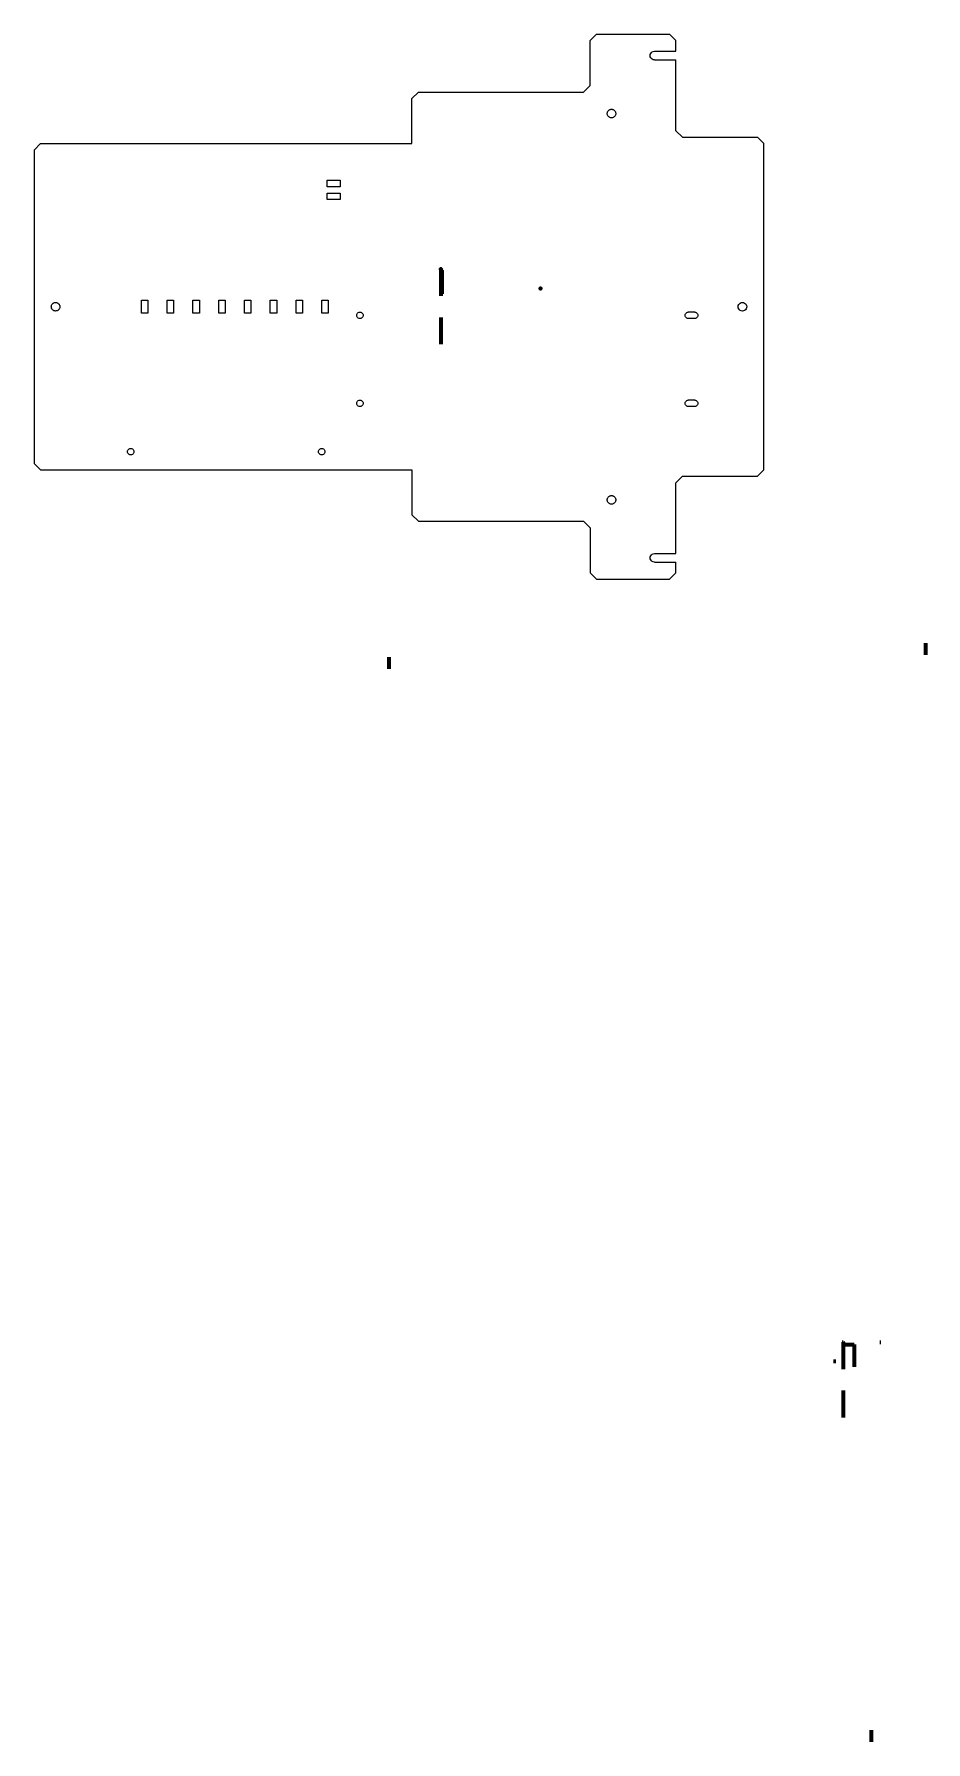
# Model space of a CAD drawing. Header units: millimetres. Extents: x 3 to 418, y -1160 to 730.
# Drawn here: x 3 to 418, y -66 to 730 of the extents above; entities outside this region: 2.
import ezdxf

# ---------------------------------------------------------------- set-up
doc = ezdxf.new("R2010")
doc.units = ezdxf.units.MM
doc.layers.get('0').update_dxf_attribs({"lineweight": 70})

msp = doc.modelspace()

# ---------------------------------------------------------------- linework, layer by layer
at = {"color": 7, "lineweight": -3}
for p, q in [((262, 727), (265, 730)), ((262, 706), (262, 727)), ((265, 730), (299, 730)), ((302, 727), (299, 730)), ((302, 722), (302, 727)), ((290, 720), (290.07, 720.52)), ((290.07, 719.48), (290, 720)), ((290.07, 720.52), (290.27, 721)), ((290.27, 719), (290.07, 719.48)), ((290.27, 721), (290.59, 721.41)), ((290.59, 718.59), (290.27, 719)), ((290.59, 721.41), (291, 721.73)), ((291, 718.27), (290.59, 718.59)), ((291, 721.73), (291.48, 721.93)), ((291.48, 718.07), (291, 718.27)), ((291.48, 721.93), (292, 722)), ((292, 718), (291.48, 718.07)), ((292, 722), (302, 722)), ((292, 718), (302, 718)), ((302, 685), (302, 718)), ((179, 700), (182, 703)), ((182, 703), (259, 703)), ((259, 703), (262, 706)), ((179, 679), (179, 700)), ((270, 693), (270.02, 693.26)), ((270.02, 692.74), (270, 693)), ((270.02, 693.26), (270.07, 693.52)), ((270.07, 692.48), (270.02, 692.74)), ((270.07, 693.52), (270.15, 693.77)), ((270.15, 692.23), (270.07, 692.48)), ((270.15, 693.77), (270.27, 694)), ((270.27, 694), (270.41, 694.22)), ((270.41, 694.22), (270.59, 694.41)), ((270.59, 694.41), (270.78, 694.59)), ((270.78, 694.59), (271, 694.73)), ((271, 694.73), (271.23, 694.85)), ((271.23, 694.85), (271.48, 694.93)), ((271.48, 694.93), (271.74, 694.98)), ((271.74, 694.98), (272, 695)), ((272, 695), (272.26, 694.98)), ((272.26, 694.98), (272.52, 694.93)), ((272.52, 694.93), (272.77, 694.85)), ((272.77, 694.85), (273, 694.73)), ((273, 694.73), (273.22, 694.59)), ((273.22, 694.59), (273.41, 694.41)), ((273.41, 694.41), (273.59, 694.22)), ((273.59, 694.22), (273.73, 694)), ((273.73, 694), (273.85, 693.77)), ((273.85, 693.77), (273.93, 693.52)), ((273.93, 692.48), (273.85, 692.23)), ((273.93, 693.52), (273.98, 693.26)), ((273.98, 692.74), (273.93, 692.48)), ((273.98, 693.26), (274, 693)), ((274, 693), (273.98, 692.74)), ((270.27, 692), (270.15, 692.23)), ((270.41, 691.78), (270.27, 692)), ((270.59, 691.59), (270.41, 691.78)), ((270.78, 691.41), (270.59, 691.59)), ((271, 691.27), (270.78, 691.41)), ((271.23, 691.15), (271, 691.27)), ((271.48, 691.07), (271.23, 691.15)), ((271.74, 691.02), (271.48, 691.07)), ((272, 691), (271.74, 691.02)), ((272.26, 691.02), (272, 691)), ((272.52, 691.07), (272.26, 691.02)), ((272.77, 691.15), (272.52, 691.07)), ((273, 691.27), (272.77, 691.15)), ((273.22, 691.41), (273, 691.27)), ((273.41, 691.59), (273.22, 691.41)), ((273.59, 691.78), (273.41, 691.59)), ((273.73, 692), (273.59, 691.78)), ((273.85, 692.23), (273.73, 692)), ((305, 682), (302, 685)), ((6, 679), (3, 676)), ((6, 679), (179, 679)), ((305, 682), (340, 682)), ((343, 679), (340, 682)), ((343, 527), (343, 679)), ((3, 676), (3, 530)), ((139.58, 661.92), (145.58, 661.92)), ((139.58, 658.92), (139.58, 661.92)), ((145.58, 661.92), (145.58, 658.92)), ((145.58, 658.92), (139.58, 658.92)), ((139.58, 655.92), (145.58, 655.92)), ((139.58, 652.92), (139.58, 655.92)), ((145.58, 652.92), (139.58, 652.92)), ((145.58, 655.92), (145.58, 652.92)), ((11.78, 604.59), (12, 604.73)), ((12, 604.73), (12.23, 604.85)), ((12.23, 604.85), (12.48, 604.93)), ((12.48, 604.93), (12.74, 604.98)), ((12.74, 604.98), (13, 605)), ((13, 605), (13.26, 604.98)), ((13.26, 604.98), (13.52, 604.93)), ((13.52, 604.93), (13.77, 604.85)), ((13.77, 604.85), (14, 604.73)), ((14, 604.73), (14.22, 604.59)), ((53, 600), (53, 606)), ((53, 606), (56, 606)), ((56, 606), (56, 600)), ((65, 600), (65, 606)), ((65, 606), (68, 606)), ((68, 606), (68, 600)), ((77, 600), (77, 606)), ((77, 606), (80, 606)), ((80, 606), (80, 600)), ((89, 600), (89, 606)), ((89, 606), (92, 606)), ((92, 606), (92, 600)), ((101, 600), (101, 606)), ((101, 606), (104, 606)), ((104, 606), (104, 600)), ((113, 600), (113, 606)), ((113, 606), (116, 606)), ((116, 606), (116, 600)), ((125, 600), (125, 606)), ((125, 606), (128, 606)), ((128, 606), (128, 600)), ((137, 600), (137, 606)), ((137, 606), (140, 606)), ((140, 606), (140, 600)), ((331.59, 604.41), (332, 604.73)), ((332, 604.73), (332.48, 604.93)), ((332.48, 604.93), (333, 605)), ((333, 605), (333.52, 604.93)), ((333.52, 604.93), (334, 604.73)), ((334, 604.73), (334.41, 604.41)), ((11, 603), (11.02, 603.26)), ((11.02, 602.74), (11, 603)), ((11.02, 603.26), (11.07, 603.52)), ((11.07, 602.48), (11.02, 602.74)), ((11.07, 603.52), (11.15, 603.77)), ((11.15, 602.23), (11.07, 602.48)), ((11.15, 603.77), (11.27, 604)), ((11.27, 602), (11.15, 602.23)), ((11.27, 604), (11.41, 604.22)), ((11.41, 601.78), (11.27, 602)), ((11.41, 604.22), (11.59, 604.41)), ((11.59, 601.59), (11.41, 601.78)), ((11.59, 604.41), (11.78, 604.59)), ((11.78, 601.41), (11.59, 601.59)), ((12, 601.27), (11.78, 601.41)), ((12.23, 601.15), (12, 601.27)), ((12.48, 601.07), (12.23, 601.15)), ((12.74, 601.02), (12.48, 601.07)), ((13, 601), (12.74, 601.02)), ((13.26, 601.02), (13, 601)), ((13.52, 601.07), (13.26, 601.02)), ((13.77, 601.15), (13.52, 601.07)), ((14, 601.27), (13.77, 601.15)), ((14.22, 601.41), (14, 601.27)), ((14.22, 604.59), (14.41, 604.41)), ((14.41, 601.59), (14.22, 601.41)), ((14.41, 604.41), (14.59, 604.22)), ((14.59, 601.78), (14.41, 601.59)), ((14.59, 604.22), (14.73, 604)), ((14.73, 602), (14.59, 601.78)), ((14.73, 604), (14.85, 603.77)), ((14.85, 602.23), (14.73, 602)), ((14.85, 603.77), (14.93, 603.52)), ((14.93, 602.48), (14.85, 602.23)), ((14.93, 603.52), (14.98, 603.26)), ((14.98, 602.74), (14.93, 602.48)), ((14.98, 603.26), (15, 603)), ((15, 603), (14.98, 602.74)), ((56, 600), (53, 600)), ((68, 600), (65, 600)), ((80, 600), (77, 600)), ((92, 600), (89, 600)), ((104, 600), (101, 600)), ((116, 600), (113, 600)), ((128, 600), (125, 600)), ((140, 600), (137, 600)), ((153.27, 599), (153.32, 599.39)), ((153.32, 598.61), (153.27, 599)), ((153.32, 599.39), (153.47, 599.75)), ((153.47, 598.25), (153.32, 598.61)), ((153.47, 599.75), (153.71, 600.06)), ((153.71, 597.94), (153.47, 598.25)), ((153.71, 600.06), (154.02, 600.3)), ((154.02, 597.7), (153.71, 597.94)), ((154.02, 600.3), (154.38, 600.45)), ((154.38, 597.55), (154.02, 597.7)), ((154.38, 600.45), (154.77, 600.5)), ((154.77, 597.5), (154.38, 597.55)), ((154.77, 600.5), (155.16, 600.45)), ((155.16, 597.55), (154.77, 597.5)), ((155.16, 600.45), (155.52, 600.3)), ((155.52, 597.7), (155.16, 597.55)), ((155.52, 600.3), (155.83, 600.06)), ((155.83, 597.94), (155.52, 597.7)), ((155.83, 600.06), (156.07, 599.75)), ((156.07, 598.25), (155.83, 597.94)), ((156.07, 599.75), (156.22, 599.39)), ((156.22, 598.61), (156.07, 598.25)), ((156.22, 599.39), (156.27, 599)), ((156.27, 599), (156.22, 598.61)), ((306.27, 599), (306.32, 599.39)), ((306.32, 598.61), (306.27, 599)), ((306.32, 599.39), (306.47, 599.75)), ((306.47, 598.25), (306.32, 598.61)), ((306.47, 599.75), (306.71, 600.06)), ((306.71, 597.94), (306.47, 598.25)), ((306.71, 600.06), (307.02, 600.3)), ((307.02, 597.7), (306.71, 597.94)), ((307.02, 600.3), (307.38, 600.45)), ((307.38, 597.55), (307.02, 597.7)), ((307.38, 600.45), (307.77, 600.5)), ((307.77, 597.5), (307.38, 597.55)), ((310.77, 600.5), (307.77, 600.5)), ((310.77, 597.5), (307.77, 597.5)), ((310.77, 600.5), (311.16, 600.45)), ((311.16, 597.55), (310.77, 597.5)), ((311.16, 600.45), (311.52, 600.3)), ((311.52, 597.7), (311.16, 597.55)), ((311.52, 600.3), (311.83, 600.06)), ((311.83, 597.94), (311.52, 597.7)), ((311.83, 600.06), (312.07, 599.75)), ((312.07, 598.25), (311.83, 597.94)), ((312.07, 599.75), (312.22, 599.39)), ((312.22, 598.61), (312.07, 598.25)), ((312.22, 599.39), (312.27, 599)), ((312.27, 599), (312.22, 598.61)), ((331, 603), (331.07, 603.52)), ((331.07, 602.48), (331, 603)), ((331.07, 603.52), (331.27, 604)), ((331.27, 602), (331.07, 602.48)), ((331.27, 604), (331.59, 604.41)), ((331.59, 601.59), (331.27, 602)), ((332, 601.27), (331.59, 601.59)), ((332.48, 601.07), (332, 601.27)), ((333, 601), (332.48, 601.07)), ((333.52, 601.07), (333, 601)), ((334, 601.27), (333.52, 601.07)), ((334.41, 601.59), (334, 601.27)), ((334.41, 604.41), (334.73, 604)), ((334.73, 602), (334.41, 601.59)), ((334.73, 604), (334.93, 603.52)), ((334.93, 602.48), (334.73, 602)), ((334.93, 603.52), (335, 603)), ((335, 603), (334.93, 602.48)), ((153.27, 558), (153.32, 558.39)), ((153.32, 557.61), (153.27, 558)), ((153.32, 558.39), (153.47, 558.75)), ((153.47, 557.25), (153.32, 557.61)), ((153.47, 558.75), (153.71, 559.06)), ((153.71, 556.94), (153.47, 557.25)), ((153.71, 559.06), (154.02, 559.3)), ((154.02, 559.3), (154.38, 559.45)), ((154.38, 559.45), (154.77, 559.5)), ((154.77, 559.5), (155.16, 559.45)), ((155.16, 559.45), (155.52, 559.3)), ((155.52, 559.3), (155.83, 559.06)), ((155.83, 559.06), (156.07, 558.75)), ((156.07, 557.25), (155.83, 556.94)), ((156.07, 558.75), (156.22, 558.39)), ((156.22, 557.61), (156.07, 557.25)), ((156.22, 558.39), (156.27, 558)), ((156.27, 558), (156.22, 557.61)), ((306.27, 558), (306.32, 558.39)), ((306.32, 557.61), (306.27, 558)), ((306.32, 558.39), (306.47, 558.75)), ((306.47, 557.25), (306.32, 557.61)), ((306.47, 558.75), (306.71, 559.06)), ((306.71, 556.94), (306.47, 557.25)), ((306.71, 559.06), (307.02, 559.3)), ((307.02, 559.3), (307.38, 559.45)), ((307.38, 559.45), (307.77, 559.5)), ((310.77, 559.5), (307.77, 559.5)), ((310.77, 559.5), (311.16, 559.45)), ((311.16, 559.45), (311.52, 559.3)), ((311.52, 559.3), (311.83, 559.06)), ((311.83, 559.06), (312.07, 558.75)), ((312.07, 557.25), (311.83, 556.94)), ((312.07, 558.75), (312.22, 558.39)), ((312.22, 557.61), (312.07, 557.25)), ((312.22, 558.39), (312.27, 558)), ((312.27, 558), (312.22, 557.61)), ((154.02, 556.7), (153.71, 556.94)), ((154.38, 556.55), (154.02, 556.7)), ((154.77, 556.5), (154.38, 556.55)), ((155.16, 556.55), (154.77, 556.5)), ((155.52, 556.7), (155.16, 556.55)), ((155.83, 556.94), (155.52, 556.7)), ((307.02, 556.7), (306.71, 556.94)), ((307.38, 556.55), (307.02, 556.7)), ((307.77, 556.5), (307.38, 556.55)), ((310.77, 556.5), (307.77, 556.5)), ((311.16, 556.55), (310.77, 556.5)), ((311.52, 556.7), (311.16, 556.55)), ((311.83, 556.94), (311.52, 556.7)), ((46.5, 535.47), (46.55, 535.85)), ((46.55, 535.08), (46.5, 535.47)), ((46.55, 535.85), (46.7, 536.22)), ((46.7, 534.72), (46.55, 535.08)), ((46.7, 536.22), (46.94, 536.53)), ((46.94, 534.41), (46.7, 534.72)), ((46.94, 536.53), (47.25, 536.77)), ((47.25, 534.17), (46.94, 534.41)), ((47.25, 536.77), (47.61, 536.92)), ((47.61, 534.02), (47.25, 534.17)), ((47.61, 536.92), (48, 536.97)), ((48, 533.97), (47.61, 534.02)), ((48, 536.97), (48.39, 536.92)), ((48.39, 534.02), (48, 533.97)), ((48.39, 536.92), (48.75, 536.77)), ((48.75, 534.17), (48.39, 534.02)), ((48.75, 536.77), (49.06, 536.53)), ((49.06, 534.41), (48.75, 534.17)), ((49.06, 536.53), (49.3, 536.22)), ((49.3, 534.72), (49.06, 534.41)), ((49.3, 536.22), (49.45, 535.85)), ((49.45, 535.08), (49.3, 534.72)), ((49.45, 535.85), (49.5, 535.47)), ((49.5, 535.47), (49.45, 535.08)), ((135.5, 535.47), (135.55, 535.85)), ((135.55, 535.08), (135.5, 535.47)), ((135.55, 535.85), (135.7, 536.22)), ((135.7, 534.72), (135.55, 535.08)), ((135.7, 536.22), (135.94, 536.53)), ((135.94, 534.41), (135.7, 534.72)), ((135.94, 536.53), (136.25, 536.77)), ((136.25, 534.17), (135.94, 534.41)), ((136.25, 536.77), (136.61, 536.92)), ((136.61, 534.02), (136.25, 534.17)), ((136.61, 536.92), (137, 536.97)), ((137, 533.97), (136.61, 534.02)), ((137, 536.97), (137.39, 536.92)), ((137.39, 534.02), (137, 533.97)), ((137.39, 536.92), (137.75, 536.77)), ((137.75, 534.17), (137.39, 534.02)), ((137.75, 536.77), (138.06, 536.53)), ((138.06, 534.41), (137.75, 534.17)), ((138.06, 536.53), (138.3, 536.22)), ((138.3, 534.72), (138.06, 534.41)), ((138.3, 536.22), (138.45, 535.85)), ((138.45, 535.08), (138.3, 534.72)), ((138.45, 535.85), (138.5, 535.47)), ((138.5, 535.47), (138.45, 535.08)), ((3, 530), (6, 527)), ((6, 527), (179, 527)), ((179, 527), (179, 506)), ((340, 524), (343, 527)), ((302, 521), (305, 524)), ((302, 488), (302, 521)), ((305, 524), (340, 524)), ((270, 513), (270.02, 513.26)), ((270.02, 512.74), (270, 513)), ((270.02, 513.26), (270.07, 513.52)), ((270.07, 512.48), (270.02, 512.74)), ((270.07, 513.52), (270.15, 513.77)), ((270.15, 512.23), (270.07, 512.48)), ((270.15, 513.77), (270.27, 514)), ((270.27, 512), (270.15, 512.23)), ((270.27, 514), (270.41, 514.22)), ((270.41, 511.78), (270.27, 512)), ((270.41, 514.22), (270.59, 514.41)), ((270.59, 511.59), (270.41, 511.78)), ((270.59, 514.41), (270.78, 514.59)), ((270.78, 511.41), (270.59, 511.59)), ((270.78, 514.59), (271, 514.73)), ((271, 511.27), (270.78, 511.41)), ((271, 514.73), (271.23, 514.85)), ((271.23, 511.15), (271, 511.27)), ((271.23, 514.85), (271.48, 514.93)), ((271.48, 511.07), (271.23, 511.15)), ((271.48, 514.93), (271.74, 514.98)), ((271.74, 511.02), (271.48, 511.07)), ((271.74, 514.98), (272, 515)), ((272, 511), (271.74, 511.02)), ((272, 515), (272.26, 514.98)), ((272.26, 511.02), (272, 511)), ((272.26, 514.98), (272.52, 514.93)), ((272.52, 511.07), (272.26, 511.02)), ((272.52, 514.93), (272.77, 514.85)), ((272.77, 511.15), (272.52, 511.07)), ((272.77, 514.85), (273, 514.73)), ((273, 511.27), (272.77, 511.15)), ((273, 514.73), (273.22, 514.59)), ((273.22, 511.41), (273, 511.27)), ((273.22, 514.59), (273.41, 514.41)), ((273.41, 511.59), (273.22, 511.41)), ((273.41, 514.41), (273.59, 514.22)), ((273.59, 511.78), (273.41, 511.59)), ((273.59, 514.22), (273.73, 514)), ((273.73, 512), (273.59, 511.78)), ((273.73, 514), (273.85, 513.77)), ((273.85, 512.23), (273.73, 512)), ((273.85, 513.77), (273.93, 513.52)), ((273.93, 512.48), (273.85, 512.23)), ((273.93, 513.52), (273.98, 513.26)), ((273.98, 512.74), (273.93, 512.48)), ((273.98, 513.26), (274, 513)), ((274, 513), (273.98, 512.74)), ((179, 506), (182, 503)), ((182, 503), (259, 503)), ((259, 503), (262, 500)), ((262, 500), (262, 479)), ((290, 486), (290.07, 486.52)), ((290.07, 485.48), (290, 486)), ((290.07, 486.52), (290.27, 487)), ((290.27, 485), (290.07, 485.48)), ((290.27, 487), (290.59, 487.41)), ((290.59, 487.41), (291, 487.73)), ((291, 487.73), (291.48, 487.93)), ((291.48, 487.93), (292, 488)), ((292, 488), (302, 488)), ((262, 479), (265, 476)), ((290.59, 484.59), (290.27, 485)), ((291, 484.27), (290.59, 484.59)), ((291.48, 484.07), (291, 484.27)), ((292, 484), (291.48, 484.07)), ((292, 484), (302, 484)), ((299, 476), (302, 479)), ((302, 479), (302, 484)), ((265, 476), (299, 476))]:
    msp.add_line(p, q, dxfattribs=at)
for p, q in [((192.5, 620.5), (192.5, 608)), ((193, 619.5), (192.5, 620.5)), ((193, 619.5), (193, 609)), ((192.5, 598), (192.5, 585.5)), ((418.45, 440.8), (418.45, 446.25)), ((168.45, 434.3), (168.45, 439.75)), ((379.5, 120.5), (380, 120.5)), ((380, 120.5), (380, 108)), ((380.5, 119.5), (380, 120.5)), ((380.5, 119.5), (385, 119.5)), ((385, 119.5), (385, 109)), ((397, 120.5), (397.5, 120.5)), ((376.5, 111.49), (375.5, 111.49)), ((380, 98), (380, 85.5)), ((393.16, -65.7), (393.16, -60.25)), ((237.49, -1157.84), (235.77, -1157.81)), ((237.54, -1157.81), (237.63, -1160.45))]:
    msp.add_line(p, q)
for p in [(192.5, 620.5), (192.5, 620.5), (193, 619.5), (238.99, 611.49)]:
    msp.add_point(p)

doc.saveas('drawing.dxf')
